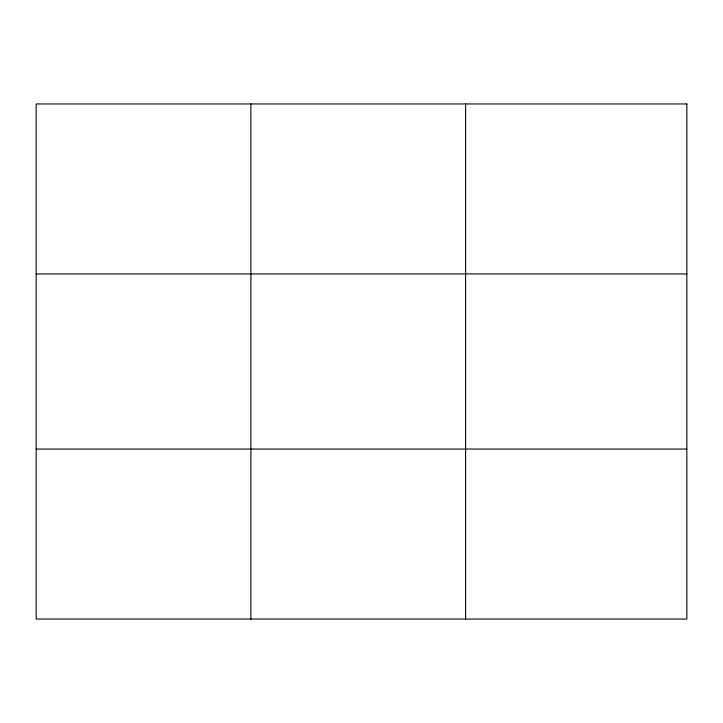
<?xml version="1.0" encoding="UTF-8"?>
<svg xmlns="http://www.w3.org/2000/svg" width="723" height="723" viewBox="0 0 723 723"><rect width="100%" height="100%" fill="white"/><g stroke="black" fill="none" stroke-linecap="round" stroke-linejoin="round"><path stroke-width="1.08" d="M250.881 103.958L250.881 619.042M465.612 103.958L465.612 619.042M36.15 273.936L686.85 273.936M36.15 449.064L686.85 449.064M686.85 103.958L686.85 619.042L36.15 619.042L36.15 103.958L686.85 103.958"/></g></svg>
